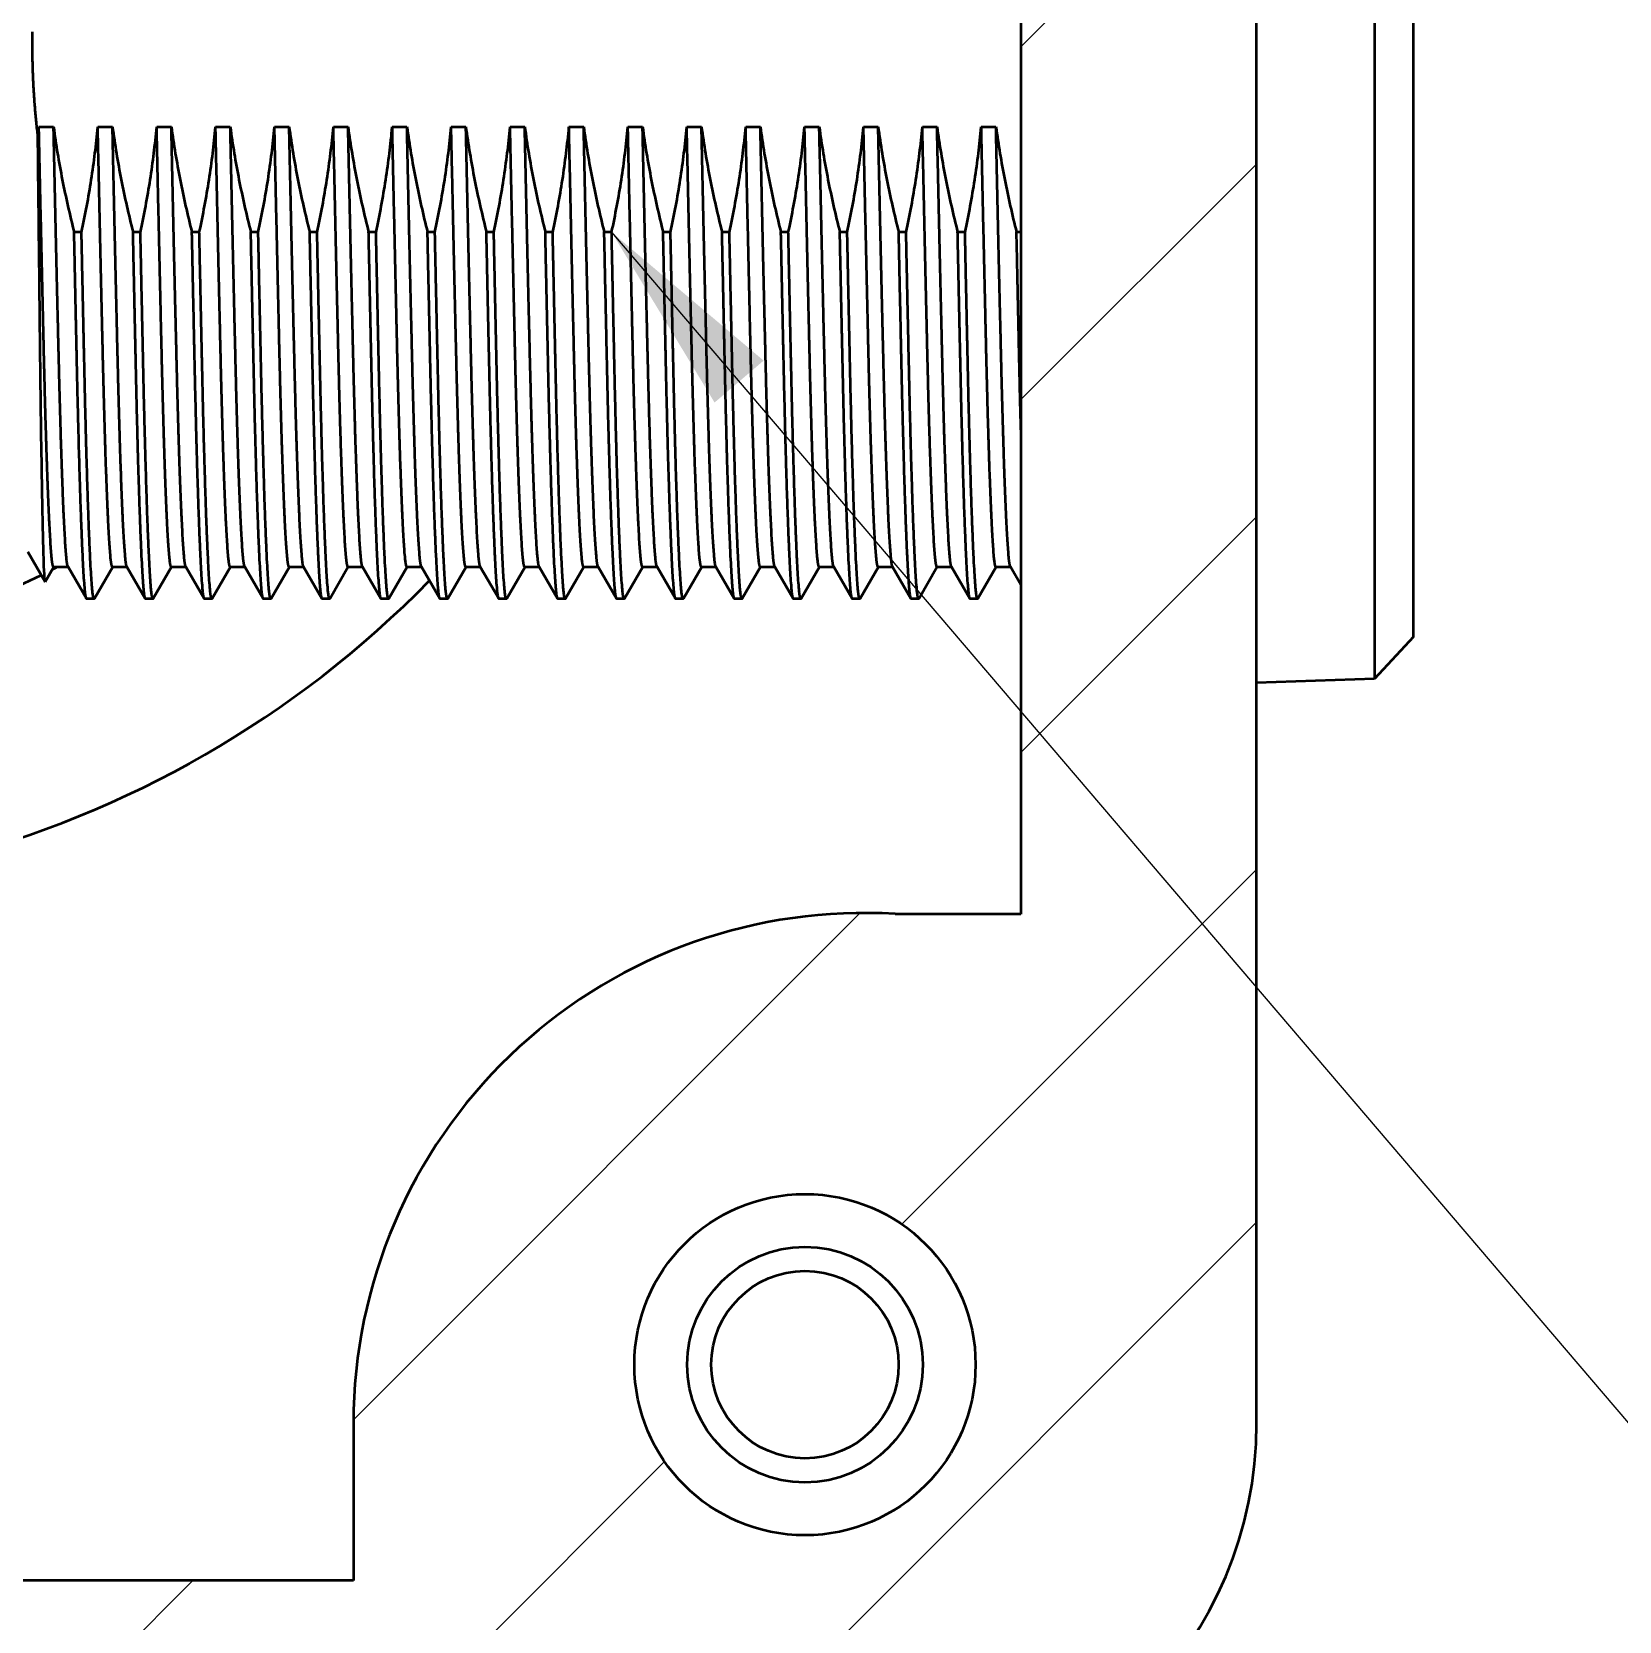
# Model space of a CAD drawing. Header units: millimetres. Extents: x 0 to 841, y 0 to 594.
# Drawn here: x 547.82 to 568.03, y 208.1 to 228.34 of the extents above; entities that cross this region are included whole.
import ezdxf

# ---------------------------------------------------------------- set-up
doc = ezdxf.new("R2010")
doc.units = ezdxf.units.MM
for name, color, linetype, lineweight in [('Hatch (ISO)', 7, 'Continuous', 18), ('Symbol (ISO)', 7, 'Continuous', 25), ('Visible (ISO)', 7, 'Continuous', 50)]:
    doc.layers.add(name, color=color, linetype=linetype, lineweight=lineweight)
doc.styles.add('Note Text (ISO)', font='tahoma.ttf')
doc.dimstyles.new('Default - Method 1b (ISO)$7', dxfattribs={"dimtxt": 3.5, "dimasz": 2.5, "dimexe": 3.175, "dimexo": 0, "dimgap": 0.762, "dimtad": 1, "dimtoh": 1, "dimrnd": 1e-08, "dimtxsty": 'Note Text (ISO)', "dimcen": 0.09, "dimdle": 10, "dimclrd": 256, "dimclre": 256, "dimclrt": 256, "dimazin": 2, "dimtfac": 1, "dimtmove": 0, "dimatfit": 3, "dimfxl": 1, "dimtolj": 1, "dimlwd": -1, "dimlwe": -1, "dimarcsym": 0})

msp = doc.modelspace()

# ---------------------------------------------------------------- hatches: boundary and pattern name
at = {"layer": 'Hatch (ISO)'}
h = msp.add_hatch(dxfattribs=at)
h.set_pattern_fill('ANSI31', color=256, scale=25.4, style=0)
h.set_pattern_definition([(45, (0, 0), (-2.245064, 2.245064), [])])
edge = h.paths.add_edge_path()
edge.add_ellipse((416.288, 307.621), major_axis=(-9.758, 2.186), ratio=1, start_angle=270, end_angle=282.6294)
edge.add_line((416.288, 317.621), (382.416, 317.621))
edge.add_ellipse((382.416, 312.621), major_axis=(-5, 0), ratio=1, start_angle=270, end_angle=360)
edge.add_line((377.416, 312.621), (377.416, 210.621))
edge.add_ellipse((382.416, 210.621), major_axis=(0, -5), ratio=1, start_angle=270, end_angle=360)
edge.add_line((382.416, 205.621), (416.288, 205.621))
edge.add_ellipse((416.288, 215.621), major_axis=(10, 0), ratio=1, start_angle=270, end_angle=282.6294)
edge.add_ellipse((445.416, 85.621), major_axis=(120.242, 26.942), ratio=1, start_angle=64.74122, end_angle=90, ccw=False)
edge.add_ellipse((474.544, 215.621), major_axis=(9.758, -2.186), ratio=1, start_angle=270, end_angle=282.6294)
edge.add_line((474.544, 205.621), (558.416, 205.621))
edge.add_ellipse((558.416, 210.621), major_axis=(5, 0), ratio=1, start_angle=270, end_angle=360)
edge.add_line((563.416, 210.621), (563.416, 312.621))
edge.add_ellipse((558.416, 312.621), major_axis=(0, 5), ratio=1, start_angle=270, end_angle=360)
edge.add_line((558.416, 317.621), (474.544, 317.621))
edge.add_ellipse((474.544, 307.621), major_axis=(-10, 0), ratio=1, start_angle=270, end_angle=282.6294)
edge.add_ellipse((445.416, 437.621), major_axis=(-120.242, -26.942), ratio=1, start_angle=64.74122, end_angle=90, ccw=False)
edge = h.paths.add_edge_path(flags=0)
edge.add_line((388.916, 208.621), (388.916, 210.621))
edge.add_ellipse((382.416, 210.621), major_axis=(0, 6.5), ratio=1, start_angle=270, end_angle=363.5049)
edge.add_line((382.019, 217.108), (380.416, 217.108))
edge.add_line((380.416, 217.108), (380.416, 221.814))
edge.add_spline(control_points=[(380.416, 221.814), (380.416, 222.421), (380.5, 223.145), (380.692, 224.324), (380.822, 224.956), (381.036, 226.225), (381.109, 226.863), (381.109, 228.037), (381.036, 228.675), (380.822, 229.944), (380.692, 230.576), (380.5, 231.755), (380.416, 232.479), (380.416, 233.086)], knot_values=[1.346639, 1.346639, 1.346639, 1.346639, 1.528836, 1.528836, 1.705012, 1.705012, 1.881187, 1.881187, 2.057362, 2.057362, 2.233538, 2.233538, 2.415734, 2.415734, 2.415734, 2.415734], degree=3, periodic=0)
edge.add_line((380.416, 233.086), (380.416, 241.621))
edge.add_ellipse((380.416, 244.121), major_axis=(2.5, 0), ratio=1, start_angle=270, end_angle=450)
edge.add_line((380.416, 246.621), (380.416, 276.621))
edge.add_ellipse((380.416, 279.121), major_axis=(2.5, 0), ratio=1, start_angle=270, end_angle=450)
edge.add_line((380.416, 281.621), (380.416, 306.121))
edge.add_line((380.416, 306.121), (382.489, 306.121))
edge.add_ellipse((382.416, 312.621), major_axis=(6.5, 0.073), ratio=1, start_angle=270, end_angle=359.355)
edge.add_line((388.916, 312.621), (388.916, 314.621))
edge.add_line((388.916, 314.621), (416.288, 314.621))
edge.add_ellipse((416.288, 307.621), major_axis=(7, 0), ratio=1, start_angle=77.3706, end_angle=90, ccw=False)
edge.add_ellipse((445.416, 437.621), major_axis=(123.169, -27.598), ratio=1, start_angle=270, end_angle=279.22446)
edge.add_ellipse((445.416, 311.397), major_axis=(-0.223, -7.497), ratio=1, start_angle=270, end_angle=453.4049)
edge.add_ellipse((445.416, 437.621), major_axis=(126.001, 7.497), ratio=1, start_angle=270, end_angle=279.22446)
edge.add_ellipse((474.544, 307.621), major_axis=(6.831, 1.531), ratio=1, start_angle=77.3706, end_angle=90, ccw=False)
edge.add_line((474.544, 314.621), (535.916, 314.621))
edge.add_ellipse((538.416, 314.621), major_axis=(0, -2.5), ratio=1, start_angle=270, end_angle=450)
edge.add_line((540.916, 314.621), (551.918, 314.621))
edge.add_line((551.918, 314.621), (551.918, 312.445))
edge.add_ellipse((558.416, 312.621), major_axis=(0.176, -6.498), ratio=1, start_angle=270, end_angle=359.0971)
edge.add_line((558.489, 306.121), (560.416, 306.121))
edge.add_line((560.416, 306.121), (560.416, 217.108))
edge.add_line((560.416, 217.108), (558.813, 217.108))
edge.add_ellipse((558.416, 210.621), major_axis=(-6.488, 0.397), ratio=1, start_angle=270, end_angle=361.9571)
edge.add_line((551.918, 210.796), (551.918, 208.621))
edge.add_line((551.918, 208.621), (540.916, 208.621))
edge.add_ellipse((538.416, 208.621), major_axis=(0, 2.5), ratio=1, start_angle=270, end_angle=450)
edge.add_line((535.916, 208.621), (474.544, 208.621))
edge.add_ellipse((474.544, 215.621), major_axis=(-7, 0), ratio=1, start_angle=77.3706, end_angle=90, ccw=False)
edge.add_ellipse((445.416, 85.621), major_axis=(-123.169, 27.598), ratio=1, start_angle=270, end_angle=279.22446)
edge.add_ellipse((445.416, 211.844), major_axis=(0.223, 7.497), ratio=1, start_angle=270, end_angle=453.4049)
edge.add_ellipse((445.416, 85.621), major_axis=(-126.001, -7.497), ratio=1, start_angle=270, end_angle=279.22446)
edge.add_ellipse((416.288, 215.621), major_axis=(-6.831, -1.531), ratio=1, start_angle=77.3706, end_angle=90, ccw=False)
edge.add_line((416.288, 208.621), (388.916, 208.621))
edge = h.paths.add_edge_path(flags=0)
edge.add_ellipse((557.666, 211.371), major_axis=(0, 2.172), ratio=1, start_angle=0, end_angle=360)
edge = h.paths.add_edge_path(flags=0)
edge.add_ellipse((557.666, 311.871), major_axis=(0, 2.172), ratio=1, start_angle=0, end_angle=360)
edge = h.paths.add_edge_path(flags=0)
edge.add_ellipse((383.166, 311.871), major_axis=(0, 2.172), ratio=1, start_angle=0, end_angle=360)
edge = h.paths.add_edge_path(flags=0)
edge.add_ellipse((383.166, 211.371), major_axis=(0, 2.172), ratio=1, start_angle=0, end_angle=360)
edge = h.paths.add_edge_path(flags=0)
edge.add_ellipse((445.416, 214.344), major_axis=(0, 2), ratio=1, start_angle=0, end_angle=360)
edge = h.paths.add_edge_path(flags=0)
edge.add_ellipse((445.416, 308.897), major_axis=(0, 2), ratio=1, start_angle=0, end_angle=360)

# ---------------------------------------------------------------- linework, layer by layer
at = {"layer": 'Visible (ISO)'}
for p, q in [((563.416, 210.621), (563.416, 312.621)), ((560.416, 306.121), (560.416, 217.108)), ((564.916, 234.138), (564.916, 220.103)), ((565.416, 220.639), (565.416, 233.602)), ((547.911, 227.13), (548.098, 227.13)), ((548.661, 227.13), (548.848, 227.13)), ((549.411, 227.13), (549.598, 227.13)), ((550.161, 227.13), (550.348, 227.13)), ((550.911, 227.13), (551.098, 227.13)), ((551.661, 227.13), (551.848, 227.13)), ((552.411, 227.13), (552.598, 227.13)), ((553.161, 227.13), (553.348, 227.13)), ((553.911, 227.13), (554.098, 227.13)), ((554.661, 227.13), (554.848, 227.13)), ((555.411, 227.13), (555.598, 227.13)), ((556.161, 227.13), (556.348, 227.13)), ((556.911, 227.13), (557.098, 227.13)), ((557.661, 227.13), (557.848, 227.13)), ((558.411, 227.13), (558.598, 227.13)), ((559.161, 227.13), (559.348, 227.13)), ((559.911, 227.13), (560.098, 227.13)), ((548.454, 225.788), (548.36, 225.788)), ((549.204, 225.788), (549.11, 225.788)), ((549.954, 225.788), (549.86, 225.788)), ((550.704, 225.788), (550.61, 225.788)), ((551.454, 225.788), (551.36, 225.788)), ((552.204, 225.788), (552.11, 225.788)), ((552.954, 225.788), (552.86, 225.788)), ((553.704, 225.788), (553.61, 225.788)), ((554.454, 225.788), (554.36, 225.788)), ((555.204, 225.788), (555.11, 225.788)), ((555.954, 225.788), (555.86, 225.788)), ((556.704, 225.788), (556.61, 225.788)), ((557.454, 225.788), (557.36, 225.788)), ((558.204, 225.788), (558.11, 225.788)), ((558.954, 225.788), (558.86, 225.788)), ((559.704, 225.788), (559.61, 225.788)), ((560.416, 225.788), (560.36, 225.788)), ((547.77, 221.721), (547.99, 221.339)), ((548.101, 221.527), (547.992, 221.339)), ((548.098, 221.527), (548.284, 221.527)), ((548.516, 221.124), (548.282, 221.53)), ((548.851, 221.527), (548.618, 221.124)), ((548.848, 221.527), (549.034, 221.527)), ((549.266, 221.124), (549.032, 221.53)), ((549.601, 221.527), (549.368, 221.124)), ((549.598, 221.527), (549.784, 221.527)), ((550.016, 221.124), (549.782, 221.53)), ((550.351, 221.527), (550.118, 221.124)), ((550.348, 221.527), (550.534, 221.527)), ((550.766, 221.124), (550.532, 221.53)), ((551.101, 221.527), (550.868, 221.124)), ((551.098, 221.527), (551.284, 221.527)), ((551.516, 221.124), (551.282, 221.53)), ((551.851, 221.527), (551.618, 221.124)), ((551.848, 221.527), (552.034, 221.527)), ((552.266, 221.124), (552.032, 221.53)), ((552.601, 221.527), (552.368, 221.124)), ((552.598, 221.527), (552.784, 221.527)), ((553.016, 221.124), (552.782, 221.53)), ((553.351, 221.527), (553.118, 221.124)), ((553.348, 221.527), (553.534, 221.527)), ((553.766, 221.124), (553.532, 221.53)), ((554.101, 221.527), (553.868, 221.124)), ((554.098, 221.527), (554.284, 221.527)), ((554.516, 221.124), (554.282, 221.53)), ((554.851, 221.527), (554.618, 221.124)), ((554.848, 221.527), (555.034, 221.527)), ((555.266, 221.124), (555.032, 221.53)), ((555.601, 221.527), (555.368, 221.124)), ((555.598, 221.527), (555.784, 221.527)), ((556.016, 221.124), (555.782, 221.53)), ((556.351, 221.527), (556.118, 221.124)), ((556.348, 221.527), (556.534, 221.527)), ((556.766, 221.124), (556.532, 221.53)), ((557.101, 221.527), (556.868, 221.124)), ((557.098, 221.527), (557.284, 221.527)), ((557.516, 221.124), (557.282, 221.53)), ((557.851, 221.527), (557.618, 221.124)), ((557.848, 221.527), (558.034, 221.527)), ((558.266, 221.124), (558.032, 221.53)), ((558.601, 221.527), (558.368, 221.124)), ((558.598, 221.527), (558.784, 221.527)), ((559.016, 221.124), (558.782, 221.53)), ((559.351, 221.527), (559.118, 221.124)), ((559.348, 221.527), (559.534, 221.527)), ((559.766, 221.124), (559.532, 221.53)), ((560.101, 221.527), (559.868, 221.124)), ((560.098, 221.527), (560.284, 221.527)), ((560.416, 221.298), (560.282, 221.53)), ((548.614, 221.121), (548.52, 221.121)), ((549.364, 221.121), (549.27, 221.121)), ((550.114, 221.121), (550.02, 221.121)), ((550.864, 221.121), (550.77, 221.121)), ((551.614, 221.121), (551.52, 221.121)), ((552.364, 221.121), (552.27, 221.121)), ((553.114, 221.121), (553.02, 221.121)), ((553.864, 221.121), (553.77, 221.121)), ((554.614, 221.121), (554.52, 221.121)), ((555.364, 221.121), (555.27, 221.121)), ((556.114, 221.121), (556.02, 221.121)), ((556.864, 221.121), (556.77, 221.121)), ((557.614, 221.121), (557.52, 221.121)), ((558.364, 221.121), (558.27, 221.121)), ((559.114, 221.121), (559.02, 221.121)), ((559.864, 221.121), (559.77, 221.121)), ((565.416, 220.639), (564.916, 220.103)), ((564.916, 220.103), (563.416, 220.051)), ((560.416, 217.108), (558.813, 217.108)), ((551.918, 210.796), (551.918, 208.621)), ((551.918, 208.621), (540.916, 208.621))]:
    msp.add_line(p, q, dxfattribs=at)
for radius in [2.172, 1.5, 1.193]:
    msp.add_circle((557.666, 211.371), radius, dxfattribs=at)
for centre, radius, start, end in [((543.416, 230.621), 13.25, 191.1477, 315.6115), ((543.416, 230.621), 10.25, 240, 296.1979), ((543.416, 230.621), 10.25, 297.0798, 297.4735), ((558.416, 210.621), 6.5, 86.4951, 178.4522), ((558.416, 210.621), 5, 270, 0)]:
    msp.add_arc(centre, radius, start, end, dxfattribs=at)
msp.add_rational_spline([(547.827, 228.34), (547.814, 227.673), (547.898, 226.992)], [3.46666532032, 3.47414587161, 3.42866251572], degree=2, dxfattribs=at)
msp.add_open_spline([(547.898, 226.992), (547.902, 227.038), (547.907, 227.084), (547.911, 227.13)], degree=3, dxfattribs=at)
for points, weights, knots in [([(548.098, 221.527), (548.085, 221.527), (548.072, 221.666), (548.025, 222.179), (547.978, 224.14), (547.946, 225.511), (547.911, 227.13)], [0.968854941756, 0.978162996387, 1, 0.923879532511, 1, 0.945548623307, 0.968998828714], [0.855862168, 0.855862168, 0.855862168, 0.857142857, 0.857142857, 0.861607143, 0.861607143, 0.864800588, 0.864800588, 0.864800588]), ([(548.282, 221.53), (548.27, 221.55), (548.26, 221.666), (548.213, 222.179), (548.166, 224.14), (548.133, 225.511), (548.098, 227.13)], [0.972245117636, 0.981744414254, 1, 0.923879532511, 1, 0.945548623307, 0.968998828714], [0.85607221, 0.85607221, 0.85607221, 0.857142857, 0.857142857, 0.861607143, 0.861607143, 0.864800588, 0.864800588, 0.864800588]), ([(548.848, 221.527), (548.835, 221.527), (548.822, 221.666), (548.775, 222.179), (548.728, 224.14), (548.696, 225.511), (548.661, 227.13)], [0.968854941756, 0.978162996387, 1, 0.923879532511, 1, 0.945548623307, 0.968998828714], [0.820147883, 0.820147883, 0.820147883, 0.821428571, 0.821428571, 0.825892857, 0.825892857, 0.829086302, 0.829086302, 0.829086302]), ([(549.032, 221.53), (549.02, 221.55), (549.01, 221.666), (548.963, 222.179), (548.916, 224.14), (548.883, 225.511), (548.848, 227.13)], [0.972245117636, 0.981744414254, 1, 0.923879532511, 1, 0.945548623307, 0.968998828714], [0.820357924, 0.820357924, 0.820357924, 0.821428571, 0.821428571, 0.825892857, 0.825892857, 0.829086302, 0.829086302, 0.829086302]), ([(549.598, 221.527), (549.585, 221.527), (549.572, 221.666), (549.525, 222.179), (549.478, 224.14), (549.446, 225.511), (549.411, 227.13)], [0.968854941756, 0.978162996387, 1, 0.923879532511, 1, 0.945548623307, 0.968998828714], [0.784433597, 0.784433597, 0.784433597, 0.785714286, 0.785714286, 0.790178571, 0.790178571, 0.793372016, 0.793372016, 0.793372016]), ([(549.782, 221.53), (549.77, 221.55), (549.76, 221.666), (549.713, 222.179), (549.666, 224.14), (549.633, 225.511), (549.598, 227.13)], [0.972245117636, 0.981744414254, 1, 0.923879532511, 1, 0.945548623307, 0.968998828714], [0.784643639, 0.784643639, 0.784643639, 0.785714286, 0.785714286, 0.790178571, 0.790178571, 0.793372016, 0.793372016, 0.793372016]), ([(550.348, 221.527), (550.335, 221.527), (550.322, 221.666), (550.275, 222.179), (550.228, 224.14), (550.196, 225.511), (550.161, 227.13)], [0.968854941756, 0.978162996387, 1, 0.923879532511, 1, 0.945548623307, 0.968998828714], [0.748719311, 0.748719311, 0.748719311, 0.75, 0.75, 0.754464286, 0.754464286, 0.75765773, 0.75765773, 0.75765773]), ([(550.532, 221.53), (550.52, 221.55), (550.51, 221.666), (550.463, 222.179), (550.416, 224.14), (550.383, 225.511), (550.348, 227.13)], [0.972245117636, 0.981744414254, 1, 0.923879532511, 1, 0.945548623307, 0.968998828714], [0.748929353, 0.748929353, 0.748929353, 0.75, 0.75, 0.754464286, 0.754464286, 0.75765773, 0.75765773, 0.75765773]), ([(551.098, 221.527), (551.085, 221.527), (551.072, 221.666), (551.025, 222.179), (550.978, 224.14), (550.946, 225.511), (550.911, 227.13)], [0.968854941756, 0.978162996387, 1, 0.923879532511, 1, 0.945548623307, 0.968998828714], [0.713005026, 0.713005026, 0.713005026, 0.714285714, 0.714285714, 0.71875, 0.71875, 0.721943445, 0.721943445, 0.721943445]), ([(551.282, 221.53), (551.27, 221.55), (551.26, 221.666), (551.213, 222.179), (551.166, 224.14), (551.133, 225.511), (551.098, 227.13)], [0.972245117636, 0.981744414254, 1, 0.923879532511, 1, 0.945548623307, 0.968998828714], [0.713215067, 0.713215067, 0.713215067, 0.714285714, 0.714285714, 0.71875, 0.71875, 0.721943445, 0.721943445, 0.721943445]), ([(551.848, 221.527), (551.835, 221.527), (551.822, 221.666), (551.775, 222.179), (551.728, 224.14), (551.696, 225.511), (551.661, 227.13)], [0.968854941756, 0.978162996387, 1, 0.923879532511, 1, 0.945548623307, 0.968998828714], [0.67729074, 0.67729074, 0.67729074, 0.678571429, 0.678571429, 0.683035714, 0.683035714, 0.686229159, 0.686229159, 0.686229159]), ([(552.032, 221.53), (552.02, 221.55), (552.01, 221.666), (551.963, 222.179), (551.916, 224.14), (551.883, 225.511), (551.848, 227.13)], [0.972245117636, 0.981744414254, 1, 0.923879532511, 1, 0.945548623307, 0.968998828714], [0.677500782, 0.677500782, 0.677500782, 0.678571429, 0.678571429, 0.683035714, 0.683035714, 0.686229159, 0.686229159, 0.686229159]), ([(552.598, 221.527), (552.585, 221.527), (552.572, 221.666), (552.525, 222.179), (552.478, 224.14), (552.446, 225.511), (552.411, 227.13)], [0.968854941756, 0.978162996387, 1, 0.923879532511, 1, 0.945548623307, 0.968998828714], [0.641576454, 0.641576454, 0.641576454, 0.642857143, 0.642857143, 0.647321429, 0.647321429, 0.650514873, 0.650514873, 0.650514873]), ([(552.782, 221.53), (552.77, 221.55), (552.76, 221.666), (552.713, 222.179), (552.666, 224.14), (552.633, 225.511), (552.598, 227.13)], [0.972245117636, 0.981744414254, 1, 0.923879532511, 1, 0.945548623307, 0.968998828714], [0.641786496, 0.641786496, 0.641786496, 0.642857143, 0.642857143, 0.647321429, 0.647321429, 0.650514873, 0.650514873, 0.650514873]), ([(553.348, 221.527), (553.335, 221.527), (553.322, 221.666), (553.275, 222.179), (553.228, 224.14), (553.196, 225.511), (553.161, 227.13)], [0.968854941756, 0.978162996387, 1, 0.923879532511, 1, 0.945548623307, 0.968998828714], [0.605862168, 0.605862168, 0.605862168, 0.607142857, 0.607142857, 0.611607143, 0.611607143, 0.614800588, 0.614800588, 0.614800588]), ([(553.532, 221.53), (553.52, 221.55), (553.51, 221.666), (553.463, 222.179), (553.416, 224.14), (553.383, 225.511), (553.348, 227.13)], [0.972245117636, 0.981744414254, 1, 0.923879532511, 1, 0.945548623307, 0.968998828714], [0.60607221, 0.60607221, 0.60607221, 0.607142857, 0.607142857, 0.611607143, 0.611607143, 0.614800588, 0.614800588, 0.614800588]), ([(554.098, 221.527), (554.085, 221.527), (554.072, 221.666), (554.025, 222.179), (553.978, 224.14), (553.946, 225.511), (553.911, 227.13)], [0.968854941756, 0.978162996387, 1, 0.923879532511, 1, 0.945548623307, 0.968998828714], [0.570147883, 0.570147883, 0.570147883, 0.571428571, 0.571428571, 0.575892857, 0.575892857, 0.579086302, 0.579086302, 0.579086302]), ([(554.282, 221.53), (554.27, 221.55), (554.26, 221.666), (554.213, 222.179), (554.166, 224.14), (554.133, 225.511), (554.098, 227.13)], [0.972245117636, 0.981744414254, 1, 0.923879532511, 1, 0.945548623307, 0.968998828714], [0.570357924, 0.570357924, 0.570357924, 0.571428571, 0.571428571, 0.575892857, 0.575892857, 0.579086302, 0.579086302, 0.579086302]), ([(554.848, 221.527), (554.835, 221.527), (554.822, 221.666), (554.775, 222.179), (554.728, 224.14), (554.696, 225.511), (554.661, 227.13)], [0.968854941756, 0.978162996387, 1, 0.923879532511, 1, 0.945548623307, 0.968998828714], [0.534433597, 0.534433597, 0.534433597, 0.535714286, 0.535714286, 0.540178571, 0.540178571, 0.543372016, 0.543372016, 0.543372016]), ([(555.032, 221.53), (555.02, 221.55), (555.01, 221.666), (554.963, 222.179), (554.916, 224.14), (554.883, 225.511), (554.848, 227.13)], [0.972245117636, 0.981744414254, 1, 0.923879532511, 1, 0.945548623307, 0.968998828714], [0.534643639, 0.534643639, 0.534643639, 0.535714286, 0.535714286, 0.540178571, 0.540178571, 0.543372016, 0.543372016, 0.543372016]), ([(555.598, 221.527), (555.585, 221.527), (555.572, 221.666), (555.525, 222.179), (555.478, 224.14), (555.446, 225.511), (555.411, 227.13)], [0.968854941756, 0.978162996387, 1, 0.923879532511, 1, 0.945548623307, 0.968998828714], [0.498719311, 0.498719311, 0.498719311, 0.5, 0.5, 0.504464286, 0.504464286, 0.50765773, 0.50765773, 0.50765773]), ([(555.782, 221.53), (555.77, 221.55), (555.76, 221.666), (555.713, 222.179), (555.666, 224.14), (555.633, 225.511), (555.598, 227.13)], [0.972245117636, 0.981744414254, 1, 0.923879532511, 1, 0.945548623307, 0.968998828714], [0.498929353, 0.498929353, 0.498929353, 0.5, 0.5, 0.504464286, 0.504464286, 0.50765773, 0.50765773, 0.50765773]), ([(556.348, 221.527), (556.335, 221.527), (556.322, 221.666), (556.275, 222.179), (556.228, 224.14), (556.196, 225.511), (556.161, 227.13)], [0.968854941756, 0.978162996387, 1, 0.923879532511, 1, 0.945548623307, 0.968998828714], [0.463005026, 0.463005026, 0.463005026, 0.464285714, 0.464285714, 0.46875, 0.46875, 0.471943445, 0.471943445, 0.471943445]), ([(556.532, 221.53), (556.52, 221.55), (556.51, 221.666), (556.463, 222.179), (556.416, 224.14), (556.383, 225.511), (556.348, 227.13)], [0.972245117636, 0.981744414254, 1, 0.923879532511, 1, 0.945548623307, 0.968998828714], [0.463215067, 0.463215067, 0.463215067, 0.464285714, 0.464285714, 0.46875, 0.46875, 0.471943445, 0.471943445, 0.471943445]), ([(557.098, 221.527), (557.085, 221.527), (557.072, 221.666), (557.025, 222.179), (556.978, 224.14), (556.946, 225.511), (556.911, 227.13)], [0.968854941756, 0.978162996387, 1, 0.923879532511, 1, 0.945548623307, 0.968998828714], [0.42729074, 0.42729074, 0.42729074, 0.428571429, 0.428571429, 0.433035714, 0.433035714, 0.436229159, 0.436229159, 0.436229159]), ([(557.282, 221.53), (557.27, 221.55), (557.26, 221.666), (557.213, 222.179), (557.166, 224.14), (557.133, 225.511), (557.098, 227.13)], [0.972245117636, 0.981744414254, 1, 0.923879532511, 1, 0.945548623307, 0.968998828714], [0.427500782, 0.427500782, 0.427500782, 0.428571429, 0.428571429, 0.433035714, 0.433035714, 0.436229159, 0.436229159, 0.436229159]), ([(557.848, 221.527), (557.835, 221.527), (557.822, 221.666), (557.775, 222.179), (557.728, 224.14), (557.696, 225.511), (557.661, 227.13)], [0.968854941756, 0.978162996387, 1, 0.923879532511, 1, 0.945548623307, 0.968998828714], [0.391576454, 0.391576454, 0.391576454, 0.392857143, 0.392857143, 0.397321429, 0.397321429, 0.400514873, 0.400514873, 0.400514873]), ([(558.032, 221.53), (558.02, 221.55), (558.01, 221.666), (557.963, 222.179), (557.916, 224.14), (557.883, 225.511), (557.848, 227.13)], [0.972245117636, 0.981744414254, 1, 0.923879532511, 1, 0.945548623307, 0.968998828714], [0.391786496, 0.391786496, 0.391786496, 0.392857143, 0.392857143, 0.397321429, 0.397321429, 0.400514873, 0.400514873, 0.400514873]), ([(558.598, 221.527), (558.585, 221.527), (558.572, 221.666), (558.525, 222.179), (558.478, 224.14), (558.446, 225.511), (558.411, 227.13)], [0.968854941756, 0.978162996387, 1, 0.923879532511, 1, 0.945548623307, 0.968998828714], [0.355862168, 0.355862168, 0.355862168, 0.357142857, 0.357142857, 0.361607143, 0.361607143, 0.364800588, 0.364800588, 0.364800588]), ([(558.782, 221.53), (558.77, 221.55), (558.76, 221.666), (558.713, 222.179), (558.666, 224.14), (558.633, 225.511), (558.598, 227.13)], [0.972245117636, 0.981744414254, 1, 0.923879532511, 1, 0.945548623307, 0.968998828714], [0.35607221, 0.35607221, 0.35607221, 0.357142857, 0.357142857, 0.361607143, 0.361607143, 0.364800588, 0.364800588, 0.364800588]), ([(559.348, 221.527), (559.335, 221.527), (559.322, 221.666), (559.275, 222.179), (559.228, 224.14), (559.196, 225.511), (559.161, 227.13)], [0.968854941756, 0.978162996387, 1, 0.923879532511, 1, 0.945548623307, 0.968998828714], [0.320147883, 0.320147883, 0.320147883, 0.321428571, 0.321428571, 0.325892857, 0.325892857, 0.329086302, 0.329086302, 0.329086302]), ([(559.532, 221.53), (559.52, 221.55), (559.51, 221.666), (559.463, 222.179), (559.416, 224.14), (559.383, 225.511), (559.348, 227.13)], [0.972245117636, 0.981744414254, 1, 0.923879532511, 1, 0.945548623307, 0.968998828714], [0.320357924, 0.320357924, 0.320357924, 0.321428571, 0.321428571, 0.325892857, 0.325892857, 0.329086302, 0.329086302, 0.329086302]), ([(560.098, 221.527), (560.085, 221.527), (560.072, 221.666), (560.025, 222.179), (559.978, 224.14), (559.946, 225.511), (559.911, 227.13)], [0.968854941756, 0.978162996387, 1, 0.923879532511, 1, 0.945548623307, 0.968998828714], [0.284433597, 0.284433597, 0.284433597, 0.285714286, 0.285714286, 0.290178571, 0.290178571, 0.293372016, 0.293372016, 0.293372016]), ([(560.282, 221.53), (560.27, 221.55), (560.26, 221.666), (560.213, 222.179), (560.166, 224.14), (560.133, 225.511), (560.098, 227.13)], [0.972245117636, 0.981744414254, 1, 0.923879532511, 1, 0.945548623307, 0.968998828714], [0.284643639, 0.284643639, 0.284643639, 0.285714286, 0.285714286, 0.290178571, 0.290178571, 0.293372016, 0.293372016, 0.293372016]), ([(548.52, 221.121), (548.507, 221.121), (548.494, 221.27), (548.447, 221.821), (548.4, 223.924), (548.381, 224.79), (548.36, 225.788)], [0.968854941756, 0.978162996387, 1, 0.923879532511, 1, 0.967178132478, 0.962660741352], [0.855862168, 0.855862168, 0.855862168, 0.857142857, 0.857142857, 0.861607143, 0.861607143, 0.863532068, 0.863532068, 0.863532068]), ([(548.618, 221.124), (548.603, 221.097), (548.588, 221.27), (548.541, 221.821), (548.494, 223.924), (548.475, 224.79), (548.454, 225.788)], [0.966280007589, 0.974792415774, 1, 0.923879532511, 1, 0.967178132478, 0.962660741352], [0.819950206, 0.819950206, 0.819950206, 0.821428571, 0.821428571, 0.825892857, 0.825892857, 0.827817782, 0.827817782, 0.827817782]), ([(549.27, 221.121), (549.257, 221.121), (549.244, 221.27), (549.197, 221.821), (549.15, 223.924), (549.131, 224.79), (549.11, 225.788)], [0.968854941756, 0.978162996387, 1, 0.923879532511, 1, 0.967178132478, 0.962660741352], [0.820147883, 0.820147883, 0.820147883, 0.821428571, 0.821428571, 0.825892857, 0.825892857, 0.827817782, 0.827817782, 0.827817782]), ([(549.368, 221.124), (549.353, 221.097), (549.338, 221.27), (549.291, 221.821), (549.244, 223.924), (549.225, 224.79), (549.204, 225.788)], [0.966280007589, 0.974792415774, 1, 0.923879532511, 1, 0.967178132478, 0.962660741352], [0.78423592, 0.78423592, 0.78423592, 0.785714286, 0.785714286, 0.790178571, 0.790178571, 0.792103496, 0.792103496, 0.792103496]), ([(550.02, 221.121), (550.007, 221.121), (549.994, 221.27), (549.947, 221.821), (549.9, 223.924), (549.881, 224.79), (549.86, 225.788)], [0.968854941756, 0.978162996387, 1, 0.923879532511, 1, 0.967178132478, 0.962660741352], [0.784433597, 0.784433597, 0.784433597, 0.785714286, 0.785714286, 0.790178571, 0.790178571, 0.792103496, 0.792103496, 0.792103496]), ([(550.118, 221.124), (550.103, 221.097), (550.088, 221.27), (550.041, 221.821), (549.994, 223.924), (549.975, 224.79), (549.954, 225.788)], [0.966280007589, 0.974792415774, 1, 0.923879532511, 1, 0.967178132478, 0.962660741352], [0.748521635, 0.748521635, 0.748521635, 0.75, 0.75, 0.754464286, 0.754464286, 0.756389211, 0.756389211, 0.756389211]), ([(550.77, 221.121), (550.757, 221.121), (550.744, 221.27), (550.697, 221.821), (550.65, 223.924), (550.631, 224.79), (550.61, 225.788)], [0.968854941756, 0.978162996387, 1, 0.923879532511, 1, 0.967178132478, 0.962660741352], [0.748719311, 0.748719311, 0.748719311, 0.75, 0.75, 0.754464286, 0.754464286, 0.756389211, 0.756389211, 0.756389211]), ([(550.868, 221.124), (550.853, 221.097), (550.838, 221.27), (550.791, 221.821), (550.744, 223.924), (550.725, 224.79), (550.704, 225.788)], [0.966280007589, 0.974792415774, 1, 0.923879532511, 1, 0.967178132478, 0.962660741352], [0.712807349, 0.712807349, 0.712807349, 0.714285714, 0.714285714, 0.71875, 0.71875, 0.720674925, 0.720674925, 0.720674925]), ([(551.52, 221.121), (551.507, 221.121), (551.494, 221.27), (551.447, 221.821), (551.4, 223.924), (551.381, 224.79), (551.36, 225.788)], [0.968854941756, 0.978162996387, 1, 0.923879532511, 1, 0.967178132478, 0.962660741352], [0.713005026, 0.713005026, 0.713005026, 0.714285714, 0.714285714, 0.71875, 0.71875, 0.720674925, 0.720674925, 0.720674925]), ([(551.618, 221.124), (551.603, 221.097), (551.588, 221.27), (551.541, 221.821), (551.494, 223.924), (551.475, 224.79), (551.454, 225.788)], [0.966280007589, 0.974792415774, 1, 0.923879532511, 1, 0.967178132478, 0.962660741352], [0.677093063, 0.677093063, 0.677093063, 0.678571429, 0.678571429, 0.683035714, 0.683035714, 0.684960639, 0.684960639, 0.684960639]), ([(552.27, 221.121), (552.257, 221.121), (552.244, 221.27), (552.197, 221.821), (552.15, 223.924), (552.131, 224.79), (552.11, 225.788)], [0.968854941756, 0.978162996387, 1, 0.923879532511, 1, 0.967178132478, 0.962660741352], [0.67729074, 0.67729074, 0.67729074, 0.678571429, 0.678571429, 0.683035714, 0.683035714, 0.684960639, 0.684960639, 0.684960639]), ([(552.368, 221.124), (552.353, 221.097), (552.338, 221.27), (552.291, 221.821), (552.244, 223.924), (552.225, 224.79), (552.204, 225.788)], [0.966280007589, 0.974792415774, 1, 0.923879532511, 1, 0.967178132478, 0.962660741352], [0.641378778, 0.641378778, 0.641378778, 0.642857143, 0.642857143, 0.647321429, 0.647321429, 0.649246354, 0.649246354, 0.649246354]), ([(553.02, 221.121), (553.007, 221.121), (552.994, 221.27), (552.947, 221.821), (552.9, 223.924), (552.881, 224.79), (552.86, 225.788)], [0.968854941756, 0.978162996387, 1, 0.923879532511, 1, 0.967178132478, 0.962660741352], [0.641576454, 0.641576454, 0.641576454, 0.642857143, 0.642857143, 0.647321429, 0.647321429, 0.649246354, 0.649246354, 0.649246354]), ([(553.118, 221.124), (553.103, 221.097), (553.088, 221.27), (553.041, 221.821), (552.994, 223.924), (552.975, 224.79), (552.954, 225.788)], [0.966280007589, 0.974792415774, 1, 0.923879532511, 1, 0.967178132478, 0.962660741352], [0.605664492, 0.605664492, 0.605664492, 0.607142857, 0.607142857, 0.611607143, 0.611607143, 0.613532068, 0.613532068, 0.613532068]), ([(553.77, 221.121), (553.757, 221.121), (553.744, 221.27), (553.697, 221.821), (553.65, 223.924), (553.631, 224.79), (553.61, 225.788)], [0.968854941756, 0.978162996387, 1, 0.923879532511, 1, 0.967178132478, 0.962660741352], [0.605862168, 0.605862168, 0.605862168, 0.607142857, 0.607142857, 0.611607143, 0.611607143, 0.613532068, 0.613532068, 0.613532068]), ([(553.868, 221.124), (553.853, 221.097), (553.838, 221.27), (553.791, 221.821), (553.744, 223.924), (553.725, 224.79), (553.704, 225.788)], [0.966280007589, 0.974792415774, 1, 0.923879532511, 1, 0.967178132478, 0.962660741352], [0.569950206, 0.569950206, 0.569950206, 0.571428571, 0.571428571, 0.575892857, 0.575892857, 0.577817782, 0.577817782, 0.577817782]), ([(554.52, 221.121), (554.507, 221.121), (554.494, 221.27), (554.447, 221.821), (554.4, 223.924), (554.381, 224.79), (554.36, 225.788)], [0.968854941756, 0.978162996387, 1, 0.923879532511, 1, 0.967178132478, 0.962660741352], [0.570147883, 0.570147883, 0.570147883, 0.571428571, 0.571428571, 0.575892857, 0.575892857, 0.577817782, 0.577817782, 0.577817782]), ([(554.618, 221.124), (554.603, 221.097), (554.588, 221.27), (554.541, 221.821), (554.494, 223.924), (554.475, 224.79), (554.454, 225.788)], [0.966280007589, 0.974792415774, 1, 0.923879532511, 1, 0.967178132478, 0.962660741352], [0.53423592, 0.53423592, 0.53423592, 0.535714286, 0.535714286, 0.540178571, 0.540178571, 0.542103496, 0.542103496, 0.542103496]), ([(555.27, 221.121), (555.257, 221.121), (555.244, 221.27), (555.197, 221.821), (555.15, 223.924), (555.131, 224.79), (555.11, 225.788)], [0.968854941756, 0.978162996387, 1, 0.923879532511, 1, 0.967178132478, 0.962660741352], [0.534433597, 0.534433597, 0.534433597, 0.535714286, 0.535714286, 0.540178571, 0.540178571, 0.542103496, 0.542103496, 0.542103496]), ([(555.368, 221.124), (555.353, 221.097), (555.338, 221.27), (555.291, 221.821), (555.244, 223.924), (555.225, 224.79), (555.204, 225.788)], [0.966280007589, 0.974792415774, 1, 0.923879532511, 1, 0.967178132478, 0.962660741352], [0.498521635, 0.498521635, 0.498521635, 0.5, 0.5, 0.504464286, 0.504464286, 0.506389211, 0.506389211, 0.506389211]), ([(556.02, 221.121), (556.007, 221.121), (555.994, 221.27), (555.947, 221.821), (555.9, 223.924), (555.881, 224.79), (555.86, 225.788)], [0.968854941756, 0.978162996387, 1, 0.923879532511, 1, 0.967178132478, 0.962660741352], [0.498719311, 0.498719311, 0.498719311, 0.5, 0.5, 0.504464286, 0.504464286, 0.506389211, 0.506389211, 0.506389211]), ([(556.118, 221.124), (556.103, 221.097), (556.088, 221.27), (556.041, 221.821), (555.994, 223.924), (555.975, 224.79), (555.954, 225.788)], [0.966280007589, 0.974792415774, 1, 0.923879532511, 1, 0.967178132478, 0.962660741352], [0.462807349, 0.462807349, 0.462807349, 0.464285714, 0.464285714, 0.46875, 0.46875, 0.470674925, 0.470674925, 0.470674925]), ([(556.77, 221.121), (556.757, 221.121), (556.744, 221.27), (556.697, 221.821), (556.65, 223.924), (556.631, 224.79), (556.61, 225.788)], [0.968854941756, 0.978162996387, 1, 0.923879532511, 1, 0.967178132478, 0.962660741352], [0.463005026, 0.463005026, 0.463005026, 0.464285714, 0.464285714, 0.46875, 0.46875, 0.470674925, 0.470674925, 0.470674925]), ([(556.868, 221.124), (556.853, 221.097), (556.838, 221.27), (556.791, 221.821), (556.744, 223.924), (556.725, 224.79), (556.704, 225.788)], [0.966280007589, 0.974792415774, 1, 0.923879532511, 1, 0.967178132478, 0.962660741352], [0.427093063, 0.427093063, 0.427093063, 0.428571429, 0.428571429, 0.433035714, 0.433035714, 0.434960639, 0.434960639, 0.434960639]), ([(557.52, 221.121), (557.507, 221.121), (557.494, 221.27), (557.447, 221.821), (557.4, 223.924), (557.381, 224.79), (557.36, 225.788)], [0.968854941756, 0.978162996387, 1, 0.923879532511, 1, 0.967178132478, 0.962660741352], [0.42729074, 0.42729074, 0.42729074, 0.428571429, 0.428571429, 0.433035714, 0.433035714, 0.434960639, 0.434960639, 0.434960639]), ([(557.618, 221.124), (557.603, 221.097), (557.588, 221.27), (557.541, 221.821), (557.494, 223.924), (557.475, 224.79), (557.454, 225.788)], [0.966280007589, 0.974792415774, 1, 0.923879532511, 1, 0.967178132478, 0.962660741352], [0.391378778, 0.391378778, 0.391378778, 0.392857143, 0.392857143, 0.397321429, 0.397321429, 0.399246354, 0.399246354, 0.399246354]), ([(558.27, 221.121), (558.257, 221.121), (558.244, 221.27), (558.197, 221.821), (558.15, 223.924), (558.131, 224.79), (558.11, 225.788)], [0.968854941756, 0.978162996387, 1, 0.923879532511, 1, 0.967178132478, 0.962660741352], [0.391576454, 0.391576454, 0.391576454, 0.392857143, 0.392857143, 0.397321429, 0.397321429, 0.399246354, 0.399246354, 0.399246354]), ([(558.368, 221.124), (558.353, 221.097), (558.338, 221.27), (558.291, 221.821), (558.244, 223.924), (558.225, 224.79), (558.204, 225.788)], [0.966280007589, 0.974792415774, 1, 0.923879532511, 1, 0.967178132478, 0.962660741352], [0.355664492, 0.355664492, 0.355664492, 0.357142857, 0.357142857, 0.361607143, 0.361607143, 0.363532068, 0.363532068, 0.363532068]), ([(559.02, 221.121), (559.007, 221.121), (558.994, 221.27), (558.947, 221.821), (558.9, 223.924), (558.881, 224.79), (558.86, 225.788)], [0.968854941756, 0.978162996387, 1, 0.923879532511, 1, 0.967178132478, 0.962660741352], [0.355862168, 0.355862168, 0.355862168, 0.357142857, 0.357142857, 0.361607143, 0.361607143, 0.363532068, 0.363532068, 0.363532068]), ([(559.118, 221.124), (559.103, 221.097), (559.088, 221.27), (559.041, 221.821), (558.994, 223.924), (558.975, 224.79), (558.954, 225.788)], [0.966280007589, 0.974792415774, 1, 0.923879532511, 1, 0.967178132478, 0.962660741352], [0.319950206, 0.319950206, 0.319950206, 0.321428571, 0.321428571, 0.325892857, 0.325892857, 0.327817782, 0.327817782, 0.327817782]), ([(559.77, 221.121), (559.757, 221.121), (559.744, 221.27), (559.697, 221.821), (559.65, 223.924), (559.631, 224.79), (559.61, 225.788)], [0.968854941756, 0.978162996387, 1, 0.923879532511, 1, 0.967178132478, 0.962660741352], [0.320147883, 0.320147883, 0.320147883, 0.321428571, 0.321428571, 0.325892857, 0.325892857, 0.327817782, 0.327817782, 0.327817782]), ([(559.868, 221.124), (559.853, 221.097), (559.838, 221.27), (559.791, 221.821), (559.744, 223.924), (559.725, 224.79), (559.704, 225.788)], [0.966280007589, 0.974792415774, 1, 0.923879532511, 1, 0.967178132478, 0.962660741352], [0.28423592, 0.28423592, 0.28423592, 0.285714286, 0.285714286, 0.290178571, 0.290178571, 0.292103496, 0.292103496, 0.292103496]), ([(560.416, 223.271), (560.408, 223.581), (560.4, 223.924), (560.381, 224.79), (560.36, 225.788)], [0.9781234073, 0.986758169931, 1, 0.967178132478, 0.962660741352], [0.289401969, 0.289401969, 0.289401969, 0.290178571, 0.290178571, 0.292103496, 0.292103496, 0.292103496])]:
    msp.add_rational_spline(points, weights, degree=2, knots=knots, dxfattribs=at)
for points, knots in [([(548.098, 227.13), (548.128, 226.904), (548.165, 226.68), (548.253, 226.232), (548.304, 226.01), (548.36, 225.788)], [-0.1392079, -0.1392079, -0.1392079, -0.1392079, -0.0696475, -0.0696475, -0.000001, -0.000001, -0.000001, -0.000001]), ([(548.454, 225.788), (548.502, 226.01), (548.544, 226.232), (548.613, 226.68), (548.641, 226.905), (548.661, 227.13)], [-0.1383794, -0.1383794, -0.1383794, -0.1383794, -0.0692014, -0.0692014, 0, 0, 0, 0]), ([(548.848, 227.13), (548.878, 226.904), (548.915, 226.68), (549.003, 226.232), (549.054, 226.01), (549.11, 225.788)], [-0.1392079, -0.1392079, -0.1392079, -0.1392079, -0.0696475, -0.0696475, -0.000001, -0.000001, -0.000001, -0.000001]), ([(549.204, 225.788), (549.252, 226.01), (549.294, 226.232), (549.363, 226.68), (549.391, 226.905), (549.411, 227.13)], [-0.1383794, -0.1383794, -0.1383794, -0.1383794, -0.0692014, -0.0692014, 0, 0, 0, 0]), ([(549.598, 227.13), (549.628, 226.904), (549.665, 226.68), (549.753, 226.232), (549.804, 226.01), (549.86, 225.788)], [-0.1392079, -0.1392079, -0.1392079, -0.1392079, -0.0696475, -0.0696475, -0.000001, -0.000001, -0.000001, -0.000001]), ([(549.954, 225.788), (550.002, 226.01), (550.044, 226.232), (550.113, 226.68), (550.141, 226.905), (550.161, 227.13)], [-0.1383794, -0.1383794, -0.1383794, -0.1383794, -0.0692014, -0.0692014, 0, 0, 0, 0]), ([(550.348, 227.13), (550.378, 226.904), (550.415, 226.68), (550.503, 226.232), (550.554, 226.01), (550.61, 225.788)], [-0.1392079, -0.1392079, -0.1392079, -0.1392079, -0.0696475, -0.0696475, -0.000001, -0.000001, -0.000001, -0.000001]), ([(550.704, 225.788), (550.752, 226.01), (550.794, 226.232), (550.863, 226.68), (550.891, 226.905), (550.911, 227.13)], [-0.1383794, -0.1383794, -0.1383794, -0.1383794, -0.0692014, -0.0692014, 0, 0, 0, 0]), ([(551.098, 227.13), (551.128, 226.904), (551.165, 226.68), (551.253, 226.232), (551.304, 226.01), (551.36, 225.788)], [-0.1392079, -0.1392079, -0.1392079, -0.1392079, -0.0696475, -0.0696475, -0.000001, -0.000001, -0.000001, -0.000001]), ([(551.454, 225.788), (551.502, 226.01), (551.544, 226.232), (551.613, 226.68), (551.641, 226.905), (551.661, 227.13)], [-0.1383794, -0.1383794, -0.1383794, -0.1383794, -0.0692014, -0.0692014, 0, 0, 0, 0]), ([(551.848, 227.13), (551.878, 226.904), (551.915, 226.68), (552.003, 226.232), (552.054, 226.01), (552.11, 225.788)], [-0.1392079, -0.1392079, -0.1392079, -0.1392079, -0.0696475, -0.0696475, -0.000001, -0.000001, -0.000001, -0.000001]), ([(552.204, 225.788), (552.252, 226.01), (552.294, 226.232), (552.363, 226.68), (552.391, 226.905), (552.411, 227.13)], [-0.1383794, -0.1383794, -0.1383794, -0.1383794, -0.0692014, -0.0692014, 0, 0, 0, 0]), ([(552.598, 227.13), (552.628, 226.904), (552.665, 226.68), (552.753, 226.232), (552.804, 226.01), (552.86, 225.788)], [-0.1392079, -0.1392079, -0.1392079, -0.1392079, -0.0696475, -0.0696475, -0.000001, -0.000001, -0.000001, -0.000001]), ([(552.954, 225.788), (553.002, 226.01), (553.044, 226.232), (553.113, 226.68), (553.141, 226.905), (553.161, 227.13)], [-0.1383794, -0.1383794, -0.1383794, -0.1383794, -0.0692014, -0.0692014, 0, 0, 0, 0]), ([(553.348, 227.13), (553.378, 226.904), (553.415, 226.68), (553.503, 226.232), (553.554, 226.01), (553.61, 225.788)], [-0.1392079, -0.1392079, -0.1392079, -0.1392079, -0.0696475, -0.0696475, -0.000001, -0.000001, -0.000001, -0.000001]), ([(553.704, 225.788), (553.752, 226.01), (553.794, 226.232), (553.863, 226.68), (553.891, 226.905), (553.911, 227.13)], [-0.1383794, -0.1383794, -0.1383794, -0.1383794, -0.0692014, -0.0692014, 0, 0, 0, 0]), ([(554.098, 227.13), (554.128, 226.904), (554.165, 226.68), (554.253, 226.232), (554.304, 226.01), (554.36, 225.788)], [-0.1392079, -0.1392079, -0.1392079, -0.1392079, -0.0696475, -0.0696475, -0.000001, -0.000001, -0.000001, -0.000001]), ([(554.454, 225.788), (554.502, 226.01), (554.544, 226.232), (554.613, 226.68), (554.641, 226.905), (554.661, 227.13)], [-0.1383794, -0.1383794, -0.1383794, -0.1383794, -0.0692014, -0.0692014, 0, 0, 0, 0]), ([(554.848, 227.13), (554.878, 226.904), (554.915, 226.68), (555.003, 226.232), (555.054, 226.01), (555.11, 225.788)], [-0.1392079, -0.1392079, -0.1392079, -0.1392079, -0.0696475, -0.0696475, -0.000001, -0.000001, -0.000001, -0.000001]), ([(555.204, 225.788), (555.252, 226.01), (555.294, 226.232), (555.363, 226.68), (555.391, 226.905), (555.411, 227.13)], [-0.1383794, -0.1383794, -0.1383794, -0.1383794, -0.0692014, -0.0692014, 0, 0, 0, 0]), ([(555.598, 227.13), (555.628, 226.904), (555.665, 226.68), (555.753, 226.232), (555.804, 226.01), (555.86, 225.788)], [-0.1392079, -0.1392079, -0.1392079, -0.1392079, -0.0696475, -0.0696475, -0.000001, -0.000001, -0.000001, -0.000001]), ([(555.954, 225.788), (556.002, 226.01), (556.044, 226.232), (556.113, 226.68), (556.141, 226.905), (556.161, 227.13)], [-0.1383794, -0.1383794, -0.1383794, -0.1383794, -0.0692014, -0.0692014, 0, 0, 0, 0]), ([(556.348, 227.13), (556.378, 226.904), (556.415, 226.68), (556.503, 226.232), (556.554, 226.01), (556.61, 225.788)], [-0.1392079, -0.1392079, -0.1392079, -0.1392079, -0.0696475, -0.0696475, -0.000001, -0.000001, -0.000001, -0.000001]), ([(556.704, 225.788), (556.752, 226.01), (556.794, 226.232), (556.863, 226.68), (556.891, 226.905), (556.911, 227.13)], [-0.1383794, -0.1383794, -0.1383794, -0.1383794, -0.0692014, -0.0692014, 0, 0, 0, 0]), ([(557.098, 227.13), (557.128, 226.904), (557.165, 226.68), (557.253, 226.232), (557.304, 226.01), (557.36, 225.788)], [-0.1392079, -0.1392079, -0.1392079, -0.1392079, -0.0696475, -0.0696475, -0.000001, -0.000001, -0.000001, -0.000001]), ([(557.454, 225.788), (557.502, 226.01), (557.544, 226.232), (557.613, 226.68), (557.641, 226.905), (557.661, 227.13)], [-0.1383794, -0.1383794, -0.1383794, -0.1383794, -0.0692014, -0.0692014, 0, 0, 0, 0]), ([(557.848, 227.13), (557.878, 226.904), (557.915, 226.68), (558.003, 226.232), (558.054, 226.01), (558.11, 225.788)], [-0.1392079, -0.1392079, -0.1392079, -0.1392079, -0.0696475, -0.0696475, -0.000001, -0.000001, -0.000001, -0.000001]), ([(558.204, 225.788), (558.252, 226.01), (558.294, 226.232), (558.363, 226.68), (558.391, 226.905), (558.411, 227.13)], [-0.1383794, -0.1383794, -0.1383794, -0.1383794, -0.0692014, -0.0692014, 0, 0, 0, 0]), ([(558.598, 227.13), (558.628, 226.904), (558.665, 226.68), (558.753, 226.232), (558.804, 226.01), (558.86, 225.788)], [-0.1392079, -0.1392079, -0.1392079, -0.1392079, -0.0696475, -0.0696475, -0.000001, -0.000001, -0.000001, -0.000001]), ([(558.954, 225.788), (559.002, 226.01), (559.044, 226.232), (559.113, 226.68), (559.141, 226.905), (559.161, 227.13)], [-0.1383794, -0.1383794, -0.1383794, -0.1383794, -0.0692014, -0.0692014, 0, 0, 0, 0]), ([(559.348, 227.13), (559.378, 226.904), (559.415, 226.68), (559.503, 226.232), (559.554, 226.01), (559.61, 225.788)], [-0.1392079, -0.1392079, -0.1392079, -0.1392079, -0.0696475, -0.0696475, -0.000001, -0.000001, -0.000001, -0.000001]), ([(559.704, 225.788), (559.752, 226.01), (559.794, 226.232), (559.863, 226.68), (559.891, 226.905), (559.911, 227.13)], [-0.1383794, -0.1383794, -0.1383794, -0.1383794, -0.0692014, -0.0692014, 0, 0, 0, 0]), ([(560.098, 227.13), (560.128, 226.904), (560.165, 226.68), (560.253, 226.232), (560.304, 226.01), (560.36, 225.788)], [-0.1392079, -0.1392079, -0.1392079, -0.1392079, -0.0696475, -0.0696475, -0.000001, -0.000001, -0.000001, -0.000001]), ([(547.992, 221.339), (547.986, 221.328), (547.98, 221.415), (547.966, 221.813), (547.959, 222.151), (547.943, 223.07), (547.935, 223.656), (547.923, 224.732), (547.918, 225.174), (547.908, 226.077), (547.903, 226.533), (547.898, 226.992)], [-0.9034557, -0.9034557, -0.9034557, -0.9034557, -0.7184862, -0.7184862, -0.5054542, -0.5054542, -0.2794112, -0.2794112, -0.1376483, -0.1376483, -0.000001, -0.000001, -0.000001, -0.000001])]:
    msp.add_open_spline(points, degree=3, knots=knots, dxfattribs=at)

# ---------------------------------------------------------------- leaders
at = {"layer": 'Symbol (ISO)', "annotation_type": 0, "has_hookline": 1, "hookline_direction": 0, "text_width": 46.099}
msp.add_leader([(555.204, 225.788), (585.63, 190.151), (588.13, 190.151)], dimstyle='Default - Method 1b (ISO)$7', override={"dimtad": 0}, dxfattribs=at)

doc.saveas('drawing.dxf')
